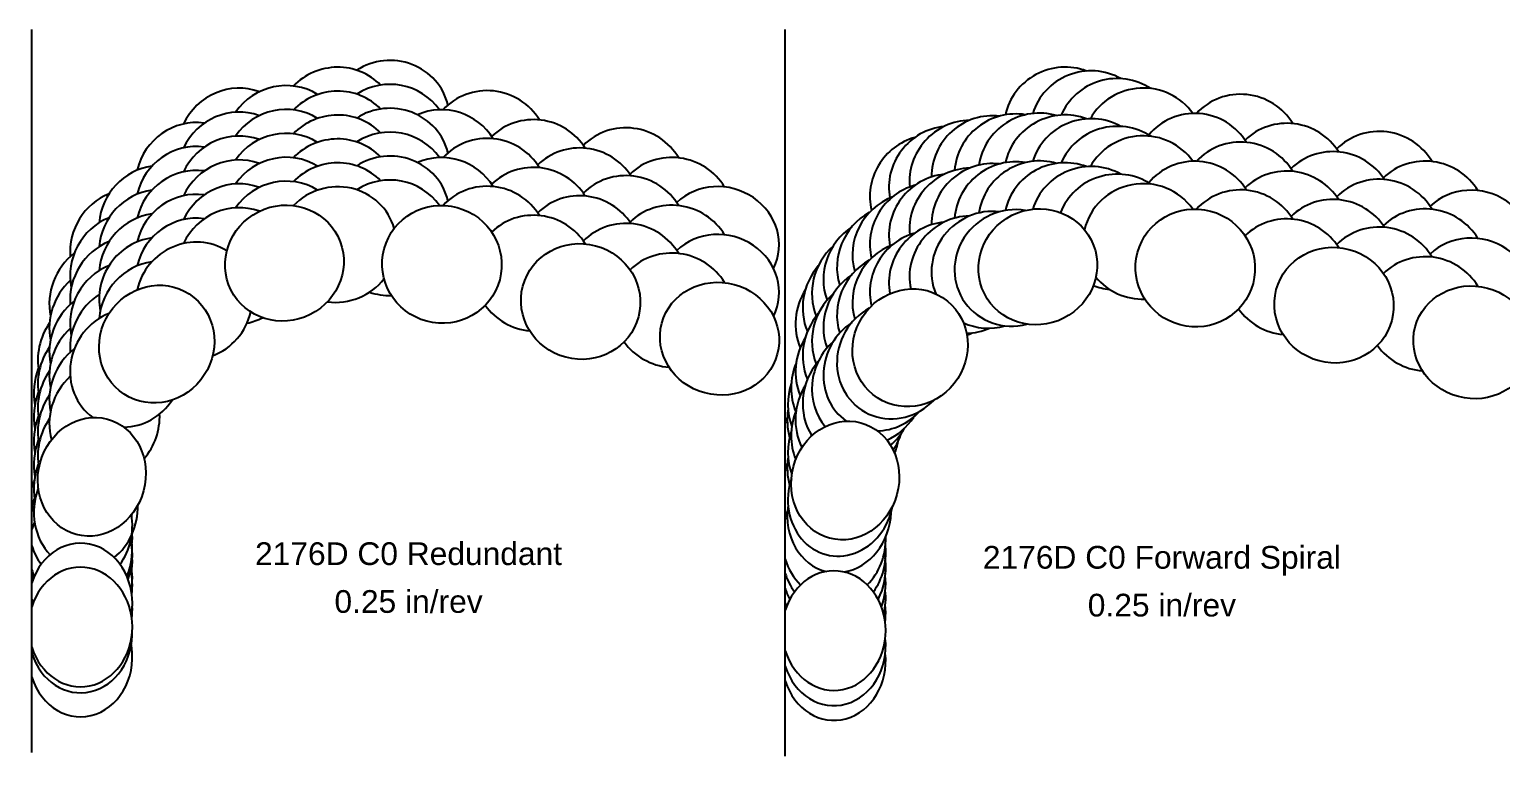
# Model space of a CAD drawing. Header units: inches. Extents: x 1 to 21.7, y 0.9 to 12.4.
# Drawn here: x 0.99 to 8.68, y 8.56 to 12.36 of the extents above; entities that cross this region are included whole.
import ezdxf
from ezdxf.enums import TextEntityAlignment as Align

# ---------------------------------------------------------------- set-up
doc = ezdxf.new("R2010")
doc.units = ezdxf.units.IN
doc.header["$MEASUREMENT"] = 0
for name, color, linetype, true_color in [('Blade_1', 30, 'Continuous', 0xff7f00), ('Blade_2', 7, 'Continuous', 0xcccc00), ('Blade_3', 7, 'Continuous', 0x00cc00), ('Blade_4', 7, 'Continuous', 0x00cccc), ('Blade_5', 7, 'Continuous', 0x0066cc), ('Blade_6', 190, 'Continuous', 0x7f00ff)]:
    doc.layers.add(name, color=color, linetype=linetype, true_color=true_color)
doc.layers.add('Gage_Line', color=7, linetype='Continuous')
doc.styles.get("Standard").update_dxf_attribs({"font": 'arial.ttf'})

msp = doc.modelspace()

# ---------------------------------------------------------------- linework, layer by layer
at = {"layer": 'Blade_1'}
for centre, major_axis, ratio, start_param, end_param in [((2.32, 11.639), (0.2793, 0.1401), 0.963048, 6.810381, 8.37272), ((3.1432, 11.6326), (0.3019, -0.0809), 0.984808, 7.081616, 8.533931), ((6.2575, 11.6199), (0.2793, 0.1401), 0.963048, 0.799484, 2.557183), ((7.0807, 11.6136), (0.3019, -0.0809), 0.984808, 7.081616, 9.005149), ((2.32, 11.389), (0.2793, 0.1401), 0.963048, 6.810381, 8.37272), ((3.1432, 11.3826), (0.3019, -0.0809), 0.984808, 7.081616, 8.533931), ((3.8682, 11.4384), (0.3019, -0.0809), 0.965926, 7.098248, 8.910519), ((7.8057, 11.4194), (0.3019, -0.0809), 0.965926, 7.098248, 8.910519), ((6.2575, 11.3699), (0.2793, 0.1401), 0.963048, 0.799484, 2.557183), ((7.0807, 11.3636), (0.3019, -0.0809), 0.984808, 7.081616, 9.005149), ((4.5942, 11.2439), (0.3019, -0.0809), 0.939693, 6.09199, 8.902875), ((8.5317, 11.2249), (0.3019, -0.0809), 0.939693, 6.09199, 8.902875), ((1.6526, 11.2157), (0.1702, 0.2621), 0.948815, 6.966643, 8.375514), ((3.8682, 11.1884), (0.3019, -0.0809), 0.965926, 7.098248, 8.910519), ((5.5901, 11.1967), (0.1702, 0.2621), 0.948815, 0.90895, 2.457348), ((7.8057, 11.1694), (0.3019, -0.0809), 0.965926, 7.098248, 8.910519), ((4.5942, 10.9939), (0.3019, -0.0809), 0.939693, 6.09199, 8.902875), ((1.6526, 10.9657), (0.1702, 0.2621), 0.948815, 6.966643, 8.658925), ((5.5901, 10.9467), (0.1702, 0.2621), 0.948815, 0.90895, 2.457348), ((8.5317, 10.9749), (0.3019, -0.0809), 0.939693, 6.09199, 8.902875), ((1.3134, 10.522), (0.0812, 0.3018), 0.896171, 1.190706, 2.065495), ((5.2509, 10.503), (0.0812, 0.3018), 0.896171, 1.432444, 2.277571), ((1.3134, 10.272), (0.0812, 0.3018), 0.896171, 1.190706, 2.065495), ((5.2509, 10.253), (0.0812, 0.3018), 0.896171, 1.432444, 2.277571), ((5.2509, 10.253), (0.0812, 0.3018), 0.896171, 4.588932, 4.802907), ((1.2546, 9.7369), (0, 0.3125), 0.866025, 7.386571, 7.508043), ((1.2546, 9.7369), (0, 0.3125), 0.866025, 4.559861, 4.678722), ((5.1921, 9.7179), (0, 0.3125), 0.866025, 4.678463, 4.678722), ((1.2546, 9.2369), (0, 0.3125), 0.866025, 1.916735, 7.508043), ((1.2546, 9.4869), (0, 0.3125), 0.866025, 4.511031, 4.963069), ((5.1921, 9.2179), (0, 0.3125), 0.866025, 1.916735, 7.508043), ((5.1921, 9.4679), (0, 0.3125), 0.866025, 4.300872, 4.834829), ((1.2546, 9.4869), (0, 0.3125), 0.866025, 1.916735, 1.982313), ((5.1921, 9.4679), (0, 0.3125), 0.866025, 1.916735, 1.982313)]:
    msp.add_ellipse(centre, major_axis=major_axis, ratio=ratio, start_param=start_param, end_param=end_param, dxfattribs=at)
for centre, major_axis, ratio in [((2.32, 11.139), (0.2793, 0.1401), 0.963048), ((3.1432, 11.1326), (0.3019, -0.0809), 0.984808), ((6.2575, 11.1199), (0.2793, 0.1401), 0.963048), ((7.0807, 11.1136), (0.3019, -0.0809), 0.984808), ((3.8682, 10.9384), (0.3019, -0.0809), 0.965926), ((7.8057, 10.9194), (0.3019, -0.0809), 0.965926), ((1.6526, 10.7157), (0.1702, 0.2621), 0.948815), ((4.5942, 10.7439), (0.3019, -0.0809), 0.939693), ((5.5901, 10.6967), (0.1702, 0.2621), 0.948815), ((8.5317, 10.7249), (0.3019, -0.0809), 0.939693), ((1.3134, 10.022), (0.0812, 0.3018), 0.896171), ((5.2509, 10.003), (0.0812, 0.3018), 0.896171)]:
    msp.add_ellipse(centre, major_axis=major_axis, ratio=ratio, dxfattribs=at)
at = {"layer": 'Blade_2'}
for centre, major_axis, ratio, start_param, end_param in [((2.5928, 11.7359), (0.2991, 0.0906), 0.964323, 6.741183, 8.378967), ((6.131, 11.6145), (0.2591, 0.1747), 0.96233, 0.792261, 2.498009), ((1.8471, 11.4415), (0.2019, 0.2385), 0.959956, 6.827181, 8.345529), ((2.5928, 11.4859), (0.2991, 0.0906), 0.964323, 6.741183, 8.378967), ((6.131, 11.3645), (0.2591, 0.1747), 0.96233, 0.792261, 2.498009), ((2.5928, 11.2359), (0.2991, 0.0906), 0.964323, 6.26006, 8.378967), ((1.8471, 11.1915), (0.2019, 0.2385), 0.959956, 6.827181, 8.345529), ((5.507, 11.1332), (0.1542, 0.2718), 0.942879, 0.991227, 2.424096), ((6.131, 11.1145), (0.2591, 0.1747), 0.96233, 0.792261, 4.362393), ((1.8471, 10.9415), (0.2019, 0.2385), 0.959956, 6.408911, 8.345529), ((5.507, 10.8832), (0.1542, 0.2718), 0.942879, 0.991227, 2.424096), ((1.3797, 10.818), (0.1141, 0.2909), 0.910856, 7.36059, 8.464782), ((2.5928, 11.2359), (0.2991, 0.0906), 0.964323, 4.272285, 5.349277), ((1.8471, 10.9415), (0.2019, 0.2385), 0.959956, 4.189812, 5.20631), ((5.507, 10.6332), (0.1542, 0.2718), 0.942879, 0.991227, 4.454162), ((1.3797, 10.568), (0.1141, 0.2909), 0.910856, 7.36059, 8.464782), ((1.3797, 10.318), (0.1141, 0.2909), 0.910856, 7.36059, 8.537327), ((5.2285, 10.418), (0.0683, 0.3049), 0.880809, 1.454624, 2.20852), ((1.3797, 10.318), (0.1141, 0.2909), 0.910856, 10.630826, 11.444524), ((5.2285, 10.168), (0.0683, 0.3049), 0.880809, 1.454624, 2.20852), ((5.2285, 9.918), (0.0683, 0.3049), 0.880809, 1.454624, 4.758754), ((1.2546, 9.7669), (0, 0.3125), 0.866025, 7.377204, 7.508043), ((1.2546, 9.7669), (0, 0.3125), 0.866025, 4.007352, 4.896333), ((1.2546, 9.7669), (0, 0.3125), 0.866025, 8.19992, 8.559019), ((5.1921, 9.6381), (0, 0.3125), 0.866025, 4.561641, 4.840427), ((5.1921, 9.3881), (0, 0.3125), 0.866025, 4.436594, 4.840427), ((5.1921, 9.1381), (0, 0.3125), 0.866025, 1.916735, 4.840427)]:
    msp.add_ellipse(centre, major_axis=major_axis, ratio=ratio, start_param=start_param, end_param=end_param, dxfattribs=at)
at = {"layer": 'Blade_3'}
for centre, major_axis, ratio, start_param, end_param in [((2.8699, 11.7718), (0.3113, 0.0272), 0.965239, 6.78649, 8.353498), ((6.8074, 11.7527), (0.3113, 0.0272), 0.965239, 6.78649, 8.846809), ((2.0719, 11.6233), (0.2417, 0.198), 0.961565, 6.79612, 8.321892), ((6.0094, 11.6043), (0.2417, 0.198), 0.961565, 0.745489, 2.484093), ((2.8699, 11.5218), (0.3113, 0.0272), 0.965239, 6.78649, 8.353498), ((3.6265, 11.5865), (0.3019, -0.0809), 0.965926, 7.084526, 8.905881), ((7.564, 11.5674), (0.3019, -0.0809), 0.965926, 7.084526, 8.905881), ((6.8074, 11.5027), (0.3113, 0.0272), 0.965239, 6.78649, 8.846809), ((2.0719, 11.3733), (0.2417, 0.198), 0.961565, 6.79612, 8.321892), ((4.3515, 11.3923), (0.3019, -0.0809), 0.953717, 7.061978, 8.912332), ((2.8699, 11.2718), (0.3113, 0.0272), 0.965239, 6.78649, 8.353498), ((3.6265, 11.3365), (0.3019, -0.0809), 0.965926, 7.084526, 8.905881), ((6.0094, 11.3543), (0.2417, 0.198), 0.961565, 0.745489, 2.484093), ((7.564, 11.3174), (0.3019, -0.0809), 0.965926, 7.084526, 8.905881), ((8.289, 11.3732), (0.3019, -0.0809), 0.953717, 7.061978, 8.912332), ((6.8074, 11.2527), (0.3113, 0.0272), 0.965239, 6.78649, 9.130339), ((2.0719, 11.1233), (0.2417, 0.198), 0.961565, 6.79612, 8.321892), ((3.6265, 11.0865), (0.3019, -0.0809), 0.965926, 7.084526, 8.905881), ((4.3515, 11.1423), (0.3019, -0.0809), 0.953717, 7.061978, 8.912332), ((6.0094, 11.1043), (0.2417, 0.198), 0.961565, 0.745489, 2.860215), ((8.289, 11.1232), (0.3019, -0.0809), 0.953717, 7.061978, 8.912332), ((1.495, 11.0896), (0.1429, 0.2779), 0.930939, 7.102691, 8.56311), ((5.4325, 11.0705), (0.1429, 0.2779), 0.930939, 1.025749, 2.436158), ((7.564, 11.0674), (0.3019, -0.0809), 0.965926, 7.084526, 8.905881), ((4.3515, 10.8923), (0.3019, -0.0809), 0.953717, 7.061978, 8.912332), ((8.289, 10.8732), (0.3019, -0.0809), 0.953717, 7.061978, 8.912332), ((1.495, 10.8396), (0.1429, 0.2779), 0.930939, 7.102691, 8.56311), ((5.4325, 10.8205), (0.1429, 0.2779), 0.930939, 1.025749, 2.436158), ((6.8074, 11.2527), (0.3113, 0.0272), 0.965239, 3.719233, 4.657974), ((2.8699, 11.2718), (0.3113, 0.0272), 0.965239, 4.284443, 4.657974), ((3.6265, 11.0865), (0.3019, -0.0809), 0.965926, 3.99856, 4.887227), ((1.495, 10.5896), (0.1429, 0.2779), 0.930939, 7.102691, 9.288744), ((2.0719, 11.1233), (0.2417, 0.198), 0.961565, 4.217243, 4.495445), ((7.564, 11.0674), (0.3019, -0.0809), 0.965926, 3.99856, 4.887227), ((5.4325, 10.5705), (0.1429, 0.2779), 0.930939, 1.025749, 3.005559), ((6.0094, 11.1043), (0.2417, 0.198), 0.961565, 3.570328, 4.298155), ((4.3515, 10.8923), (0.3019, -0.0809), 0.953717, 3.998646, 4.896426), ((8.289, 10.8732), (0.3019, -0.0809), 0.953717, 3.998646, 4.896426), ((1.2821, 10.3513), (0.0543, 0.3077), 0.864592, 7.639468, 8.257814), ((1.495, 10.5896), (0.1429, 0.2779), 0.930939, 3.599394, 4.590892), ((5.2196, 10.3323), (0.0543, 0.3077), 0.864592, 1.590756, 2.066309), ((5.4325, 10.5705), (0.1429, 0.2779), 0.930939, 3.599394, 4.427242), ((1.2821, 10.1013), (0.0543, 0.3077), 0.864592, 7.639468, 8.257814), ((5.2196, 10.0823), (0.0543, 0.3077), 0.864592, 1.590756, 2.066309), ((1.2821, 9.8513), (0.0543, 0.3077), 0.864592, 7.639468, 8.868757), ((1.2821, 9.8513), (0.0543, 0.3077), 0.864592, 3.921178, 4.93566), ((5.2196, 9.8323), (0.0543, 0.3077), 0.864592, 1.590756, 3.094651), ((5.2196, 9.8323), (0.0543, 0.3077), 0.864592, 3.438414, 4.869674), ((1.2546, 9.5802), (0, 0.3125), 0.866025, 4.562494, 4.811278), ((5.1921, 9.5612), (0, 0.3125), 0.866025, 4.562494, 4.835679), ((1.2546, 9.3302), (0, 0.3125), 0.866025, 4.562494, 4.763077), ((5.1921, 9.3112), (0, 0.3125), 0.866025, 4.562494, 4.835679), ((1.2546, 9.0802), (0, 0.3125), 0.866025, 1.916735, 4.965757), ((5.1921, 9.0612), (0, 0.3125), 0.866025, 1.916735, 4.835679)]:
    msp.add_ellipse(centre, major_axis=major_axis, ratio=ratio, start_param=start_param, end_param=end_param, dxfattribs=at)
at = {"layer": 'Blade_4'}
msp.add_line((1.4142, 10.8921), (1.4142, 10.8909), dxfattribs=at)
for centre, major_axis, ratio, start_param, end_param in [((2.32, 11.764), (0.2793, 0.1401), 0.963048, 6.810381, 8.37272), ((6.669, 11.8023), (0.3068, 0.0593), 0.96483, 0.777263, 2.568223), ((2.32, 11.514), (0.2793, 0.1401), 0.963048, 6.810381, 8.37272), ((5.8934, 11.5793), (0.2227, 0.2192), 0.960767, 0.789884, 2.481681), ((6.669, 11.5523), (0.3068, 0.0593), 0.96483, 0.777263, 2.568223), ((1.6526, 11.3407), (0.1702, 0.2621), 0.948815, 6.966643, 8.375514), ((5.8934, 11.3293), (0.2227, 0.2192), 0.960767, 0.789884, 2.481681), ((6.669, 11.3023), (0.3068, 0.0593), 0.96483, 0.777263, 2.602132), ((2.32, 11.264), (0.2793, 0.1401), 0.963048, 6.810381, 8.37272), ((1.6526, 11.0907), (0.1702, 0.2621), 0.948815, 6.966643, 8.375514), ((5.8934, 11.0793), (0.2227, 0.2192), 0.960767, 0.789884, 2.59123), ((5.3697, 10.9976), (0.1265, 0.2858), 0.924298, 1.11832, 2.414726), ((1.6526, 10.8407), (0.1702, 0.2621), 0.948815, 6.966643, 8.375514), ((6.669, 11.3023), (0.3068, 0.0593), 0.96483, 4.130256, 4.408952), ((5.3697, 10.7476), (0.1265, 0.2858), 0.924298, 1.11832, 2.414726), ((1.3134, 10.647), (0.0812, 0.3018), 0.896171, 1.190706, 2.065495), ((5.8934, 11.0793), (0.2227, 0.2192), 0.960767, 3.928423, 4.330579), ((5.3697, 10.4976), (0.1265, 0.2858), 0.924298, 1.11832, 2.720434), ((1.3134, 10.397), (0.0812, 0.3018), 0.896171, 1.190706, 2.065495), ((1.3134, 10.147), (0.0812, 0.3018), 0.896171, 1.190706, 2.065495), ((5.1921, 10.1967), (0, 0.3125), 0.866025, 1.121059, 1.224858), ((5.3697, 10.4976), (0.1265, 0.2858), 0.924298, 3.932742, 4.543908), ((5.1921, 10.1967), (0, 0.3125), 0.866025, 1.916735, 1.982313), ((5.1921, 9.9467), (0, 0.3125), 0.866025, 1.121059, 1.224858), ((1.2546, 9.8619), (0, 0.3125), 0.866025, 7.386571, 7.508043), ((1.2546, 9.8619), (0, 0.3125), 0.866025, 4.559861, 4.603166), ((5.1921, 9.9467), (0, 0.3125), 0.866025, 1.916735, 1.982313), ((5.1921, 9.6967), (0, 0.3125), 0.866025, 1.121059, 1.224858), ((1.2546, 9.3619), (0, 0.3125), 0.866025, 4.511031, 7.508043), ((1.2546, 9.6119), (0, 0.3125), 0.866025, 4.300872, 4.963069), ((5.1921, 9.6967), (0, 0.3125), 0.866025, 3.839669, 4.746542), ((5.1921, 9.6967), (0, 0.3125), 0.866025, 1.916735, 2.443517), ((1.2546, 9.6119), (0, 0.3125), 0.866025, 1.916735, 1.982313)]:
    msp.add_ellipse(centre, major_axis=major_axis, ratio=ratio, start_param=start_param, end_param=end_param, dxfattribs=at)
at = {"layer": 'Blade_5'}
for centre, major_axis, ratio, start_param, end_param in [((2.5928, 11.8609), (0.2991, 0.0906), 0.964323, 6.741183, 8.378967), ((6.5303, 11.8418), (0.2991, 0.0906), 0.964323, 0.742962, 2.57121), ((3.3849, 11.7381), (0.3019, -0.0809), 0.965926, 7.07, 8.962124), ((7.3224, 11.7191), (0.3019, -0.0809), 0.965926, 7.07, 8.962124), ((1.8471, 11.5665), (0.2019, 0.2385), 0.959956, 6.827181, 8.345529), ((2.5928, 11.6109), (0.2991, 0.0906), 0.964323, 6.741183, 8.378967), ((4.1098, 11.5438), (0.3019, -0.0809), 0.965926, 7.055329, 8.923755), ((5.7846, 11.5475), (0.2019, 0.2385), 0.959956, 0.778728, 2.476284), ((6.5303, 11.5918), (0.2991, 0.0906), 0.964323, 0.742962, 2.57121), ((3.3849, 11.4881), (0.3019, -0.0809), 0.965926, 7.07, 8.962124), ((7.3224, 11.4691), (0.3019, -0.0809), 0.965926, 7.07, 8.962124), ((8.0473, 11.5248), (0.3019, -0.0809), 0.965926, 7.055329, 8.923755), ((1.8471, 11.3165), (0.2019, 0.2385), 0.959956, 6.827181, 8.345529), ((2.5928, 11.3609), (0.2991, 0.0906), 0.964323, 6.741183, 8.378967), ((6.5303, 11.3418), (0.2991, 0.0906), 0.964323, 0.742962, 2.57121), ((3.3849, 11.2381), (0.3019, -0.0809), 0.965926, 7.07, 8.962124), ((4.1098, 11.2938), (0.3019, -0.0809), 0.965926, 7.055329, 8.923755), ((5.7846, 11.2975), (0.2019, 0.2385), 0.959956, 0.778728, 2.476284), ((8.0473, 11.2748), (0.3019, -0.0809), 0.965926, 7.055329, 8.923755), ((7.3224, 11.2191), (0.3019, -0.0809), 0.965926, 7.07, 8.962124), ((1.8471, 11.0665), (0.2019, 0.2385), 0.959956, 6.827181, 8.345529), ((4.1098, 11.0438), (0.3019, -0.0809), 0.965926, 7.055329, 8.923755), ((5.7846, 11.0475), (0.2019, 0.2385), 0.959956, 0.778728, 2.476284), ((8.0473, 11.0248), (0.3019, -0.0809), 0.965926, 7.055329, 8.923755), ((1.3797, 10.943), (0.1141, 0.2909), 0.910856, 7.269094, 8.464782), ((5.3172, 10.924), (0.1141, 0.2909), 0.910856, 1.205829, 2.394922), ((1.3797, 10.693), (0.1141, 0.2909), 0.910856, 7.269094, 8.464782), ((5.3172, 10.674), (0.1141, 0.2909), 0.910856, 1.205829, 2.394922), ((5.7846, 11.0475), (0.2019, 0.2385), 0.959956, 4.207347, 4.303569), ((1.3797, 10.443), (0.1141, 0.2909), 0.910856, 7.269094, 8.464782), ((5.3172, 10.424), (0.1141, 0.2909), 0.910856, 1.205829, 2.565048), ((5.3172, 10.424), (0.1141, 0.2909), 0.910856, 4.17932, 4.55708), ((1.2546, 9.6419), (0, 0.3125), 0.866025, 7.377204, 7.508043), ((1.2546, 9.6419), (0, 0.3125), 0.866025, 4.247792, 4.937368), ((5.1921, 9.6229), (0, 0.3125), 0.866025, 4.007352, 4.830683), ((1.2546, 9.6419), (0, 0.3125), 0.866025, 8.19992, 8.318579), ((5.1921, 9.6229), (0, 0.3125), 0.866025, 1.916735, 2.275834)]:
    msp.add_ellipse(centre, major_axis=major_axis, ratio=ratio, start_param=start_param, end_param=end_param, dxfattribs=at)
at = {"layer": 'Blade_6'}
for centre, major_axis, ratio, start_param, end_param in [((2.8699, 11.8968), (0.3113, 0.0272), 0.965239, 6.421094, 8.353498), ((6.3927, 11.8609), (0.2882, 0.1208), 0.963726, 0.790737, 2.554013), ((2.0719, 11.7483), (0.2417, 0.198), 0.961565, 6.79612, 8.321892), ((2.8699, 11.6468), (0.3113, 0.0272), 0.965239, 6.421094, 8.353498), ((6.3927, 11.6109), (0.2882, 0.1208), 0.963726, 0.790737, 2.554013), ((2.0719, 11.4983), (0.2417, 0.198), 0.961565, 6.79612, 8.321892), ((5.6832, 11.4998), (0.1865, 0.2508), 0.954517, 0.887578, 2.467283), ((2.8699, 11.3968), (0.3113, 0.0272), 0.965239, 6.421094, 8.353498), ((6.3927, 11.3609), (0.2882, 0.1208), 0.963726, 0.790737, 2.554013), ((2.0719, 11.2483), (0.2417, 0.198), 0.961565, 6.79612, 8.321892), ((5.6832, 11.2498), (0.1865, 0.2508), 0.954517, 0.887578, 2.467283), ((1.495, 11.2146), (0.1429, 0.2779), 0.930939, 7.102691, 8.437805), ((1.495, 10.9646), (0.1429, 0.2779), 0.930939, 7.102691, 8.437805), ((5.6832, 10.9998), (0.1865, 0.2508), 0.954517, 0.887578, 2.467283), ((5.2764, 10.8383), (0.0975, 0.2969), 0.903577, 1.306778, 2.335801), ((1.495, 10.7146), (0.1429, 0.2779), 0.930939, 7.291969, 8.437805), ((5.2764, 10.5883), (0.0975, 0.2969), 0.903577, 1.306778, 2.335801), ((1.2821, 10.4763), (0.0543, 0.3077), 0.864592, 7.639468, 8.257814), ((5.2764, 10.3383), (0.0975, 0.2969), 0.903577, 1.306778, 2.41336), ((1.2821, 10.2263), (0.0543, 0.3077), 0.864592, 7.639468, 8.257814), ((5.2764, 10.3383), (0.0975, 0.2969), 0.903577, 4.395719, 4.709711), ((1.2821, 9.9763), (0.0543, 0.3077), 0.864592, 7.639468, 8.257814), ((1.2546, 9.7052), (0, 0.3125), 0.866025, 4.562494, 4.811278), ((5.1921, 9.5442), (0, 0.3125), 0.866025, 4.163038, 4.838652), ((1.2546, 9.4552), (0, 0.3125), 0.866025, 4.562494, 4.965757), ((5.1921, 9.5442), (0, 0.3125), 0.866025, 1.916735, 2.120148), ((1.2546, 9.2052), (0, 0.3125), 0.866025, 1.916735, 4.763077)]:
    msp.add_ellipse(centre, major_axis=major_axis, ratio=ratio, start_param=start_param, end_param=end_param, dxfattribs=at)
at = {"layer": 'Gage_Line'}
for p, q in [((1, 8.5802), (1, 12.3609)), ((4.9375, 8.5612), (4.9375, 12.3609))]:
    msp.add_line(p, q, dxfattribs=at)

# ---------------------------------------------------------------- texts
for s, p in [('2176D C0 Redundant', (2.9688, 9.62)), ('2176D C0 Forward Spiral', (6.9062, 9.601)), ('0.25 in/rev', (2.9688, 9.37)), ('0.25 in/rev', (6.9062, 9.351))]:
    msp.add_text(s, height=0.11875).set_placement(p, align=Align.MIDDLE_CENTER)

doc.saveas('drawing.dxf')
